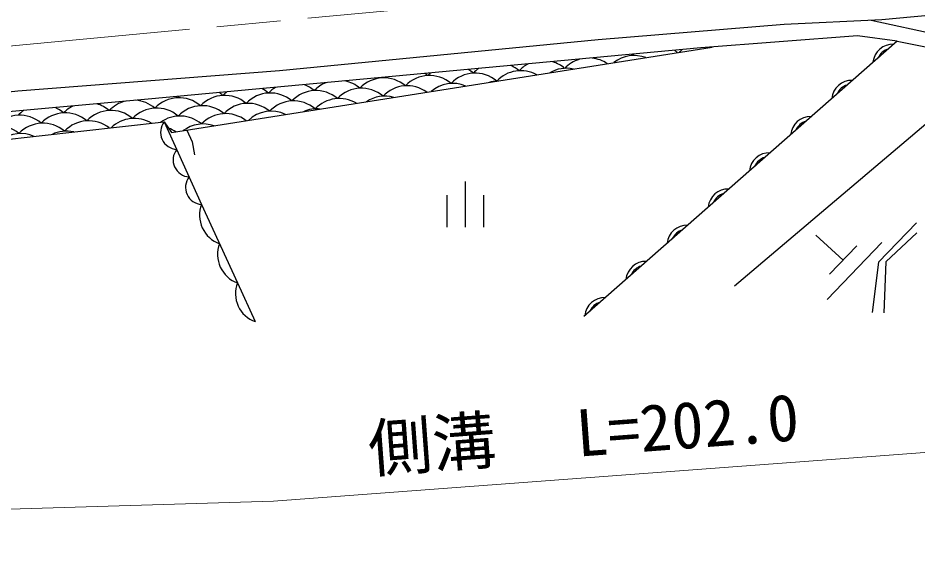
# Model space of a CAD drawing. Units: millimetres, scale not verified. Extents: x 40000 to 680000, y 20000 to 380000.
# Drawn here: x 426875 to 476111, y 233784 to 262776 of the extents above; entities that cross this region are included whole.
import ezdxf
from ezdxf.enums import TextEntityAlignment as Align

# ---------------------------------------------------------------- set-up
doc = ezdxf.new("R2010")
doc.units = ezdxf.units.MM
doc.header["$LTSCALE"] = 1000
doc.linetypes.add('CHAIN', pattern=[18.5, 12, -1.5, 3.5, -1.5])
for name, color, linetype, lineweight in [('M-BGD', 7, 'Continuous', 25), ('M-BMK', 2, 'CHAIN', 13), ('M-STR-HTXT', 7, 'Continuous', 13)]:
    doc.layers.add(name, color=color, linetype=linetype, lineweight=lineweight)
doc.styles.add('ＭＳ ゴシック', font='')
doc.styles.get('ＭＳ ゴシック').set_extended_font_data('MS Gothic')

msp = doc.modelspace()

# ---------------------------------------------------------------- linework, layer by layer
at = {"layer": 'M-BGD'}
for p, q in [((473553, 262662), (480282, 261178)), ((474964, 261507), (457824, 246440)), ((472802, 261803), (464238, 261135)), ((474964, 261507), (472802, 261803)), ((474964, 261507), (480467, 260407)), ((464238, 261135), (434004, 258341)), ((435272, 256513), (464844, 261182)), ((466074, 248130), (479875, 259814)), ((434004, 258341), (396847, 254916)), ((397109, 252883), (434876, 257095)), ((434876, 257095), (435272, 256513)), ((436106, 256644), (436406, 256006)), ((436406, 256006), (436533, 255283)), ((451355, 251330), (451355, 253830)), ((450355, 251330), (450355, 253080)), ((452355, 251330), (452355, 253080)), ((476025, 251572), (473957, 249416)), ((472010, 249534), (470531, 250899)), ((476041, 251023), (474343, 249446)), ((474124, 250497), (471143, 247379)), ((472756, 250314), (471265, 248755)), ((473957, 249416), (473605, 246675)), ((474343, 249446), (474234, 246644))]:
    msp.add_line(p, q, dxfattribs=at)
for points in [[(474129, 262689), (483177, 263539), (508407, 265910), (515519, 266757), (517871, 266988), (531437, 268535), (554872, 270580)], [(418237, 257867), (426873, 258798), (441182, 259899), (458623, 261592), (468783, 262439), (474129, 262689)], [(434876, 257095), (436919, 252577), (438890, 248284), (439854, 246173)]]:
    msp.add_lwpolyline(points, dxfattribs=at)
for centre, radius, start, end in [((461817, 259472), 1812, 51.1482, 57.1011), ((464314, 259603), 1812, 128.0455, 134.3925), ((474733, 260256), 1088, 87.7143, 174.92), ((474733, 260256), 870, 106.1637, 156.4706), ((458099, 258777), 1812, 106.6787, 136.6028), ((458099, 258777), 1812, 55.8969, 83.8473), ((460595, 258908), 1812, 69.8986, 128.0485), ((459321, 259341), 1812, 49.3972, 52.3007), ((461817, 259472), 1812, 133.425, 136.6028), ((453105, 258515), 1812, 124.6544, 136.6028), ((453105, 258515), 1812, 49.3972, 65.8716), ((455602, 258646), 1812, 117.481, 136.6028), ((456876, 258212), 1812, 77.8862, 120.0609), ((455602, 258646), 1812, 49.3972, 73.0451), ((446890, 257689), 1812, 49.3972, 136.6028), ((445616, 258122), 1812, 49.3972, 50.3268), ((448112, 258253), 1812, 135.5905, 136.6028), ((449387, 257819), 1812, 49.3972, 136.6028), ((448112, 258253), 1812, 49.3972, 54.9355), ((450609, 258384), 1812, 130.495, 136.6028), ((451883, 257950), 1812, 49.3972, 136.6028), ((450609, 258384), 1812, 49.3972, 60.031), ((454380, 258081), 1812, 61.1114, 136.6028), ((441897, 257427), 1812, 49.3972, 69.6644), ((444394, 257558), 1812, 112.2625, 136.6028), ((444394, 257558), 1812, 49.3972, 78.2636), ((448165, 257255), 1812, 53.8026, 136.6028), ((450661, 257386), 1812, 67.0265, 130.9205), ((453158, 257516), 1812, 91.7584, 106.1886), ((472480, 258275), 1088, 87.7143, 174.92), ((472480, 258275), 870, 106.1637, 156.4706), ((436904, 257165), 1812, 132.8044, 136.6028), ((438178, 256731), 1812, 49.3972, 136.6028), ((436904, 257165), 1812, 49.3972, 57.7216), ((439400, 257296), 1812, 127.3354, 136.6028), ((440675, 256862), 1812, 49.3972, 136.6028), ((439400, 257296), 1812, 49.3972, 63.1906), ((441897, 257427), 1812, 120.8617, 136.6028), ((443171, 256993), 1812, 49.3972, 136.6028), ((445668, 257124), 1812, 49.3972, 136.6028), ((446942, 256690), 1812, 74.1475, 123.7996), ((430689, 256339), 1812, 49.3972, 74.0554), ((433185, 256470), 1812, 104.5837, 136.6028), ((433185, 256470), 1812, 49.3972, 85.9499), ((435682, 256600), 1812, 49.3972, 136.6028), ((434407, 257034), 1812, 49.3972, 52.8624), ((439453, 256297), 1812, 49.3972, 136.6028), ((441949, 256428), 1812, 49.3972, 136.6028), ((444446, 256559), 1812, 58.7954, 136.6028), ((428192, 256208), 1812, 123.9012, 136.6028), ((429466, 255774), 1812, 49.3972, 136.6028), ((428192, 256208), 1812, 49.3972, 66.6325), ((430689, 256339), 1812, 116.4782, 136.6028), ((431963, 255905), 1812, 49.3972, 136.6028), ((434460, 256036), 1812, 49.3972, 136.6028), ((436956, 256167), 1812, 49.3972, 136.6028), ((438231, 255733), 1812, 51.7818, 136.6028), ((440727, 255864), 1812, 64.369, 133.5781), ((443224, 255994), 1812, 84.1313, 113.8157), ((426970, 255643), 1812, 49.3972, 136.6028), ((428244, 255209), 1812, 49.3972, 136.6028), ((430741, 255340), 1812, 51.5295, 136.6028), ((433237, 255471), 1812, 58.5562, 134.1707), ((435734, 255602), 1812, 49.3972, 125.7883), ((435611, 256520), 933, 141.9734, 266.686), ((470226, 256294), 1088, 87.7143, 174.92), ((470226, 256294), 870, 106.1637, 156.4706), ((425748, 255078), 1812, 49.3972, 136.6028), ((429519, 254775), 1812, 77.1117, 115.6152), ((434512, 255037), 1812, 56.5855, 70.6383), ((437008, 255168), 1812, 70.8751, 127.072), ((427022, 254645), 1812, 66.0362, 126.6907), ((436292, 255014), 933, 141.9734, 266.686), ((467973, 254314), 1088, 87.7143, 174.92), ((467973, 254314), 870, 106.1637, 156.4706), ((436973, 253508), 933, 141.9734, 266.686), ((465720, 252333), 1088, 87.7143, 174.92), ((465720, 252333), 870, 106.1637, 156.4706), ((438452, 251981), 1645, 158.7657, 250.5483), ((463467, 250352), 1088, 87.7143, 174.92), ((463467, 250352), 870, 106.1637, 156.4706), ((439437, 249835), 1645, 158.7657, 250.5483), ((461214, 248372), 1088, 87.7143, 174.92), ((461214, 248372), 870, 106.1637, 156.4706), ((440368, 247684), 1596, 157.9229, 251.1881), ((458960, 246391), 1088, 87.7143, 174.92), ((458960, 246391), 870, 106.1637, 156.4706)]:
    msp.add_arc(centre, radius, start, end, dxfattribs=at)
at = {"layer": 'M-BMK'}
msp.add_line((454682, 263875), (425054, 261114), dxfattribs=at)
at = {"layer": 'M-STR-HTXT'}
for p in [(555350, 244904), (357013, 233784)]:
    msp.add_line(p, (440855, 236347), dxfattribs=at)

# ---------------------------------------------------------------- texts
at = {"layer": 'M-STR-HTXT', "style": 'ＭＳ ゴシック'}
for s, p in [('L=202.0', (457555, 238010)), ('側溝', (446190, 237160))]:
    msp.add_text(s, height=2566, rotation=4.273, dxfattribs=at).set_placement(p, align=Align.BOTTOM_LEFT)

doc.saveas('drawing.dxf')
